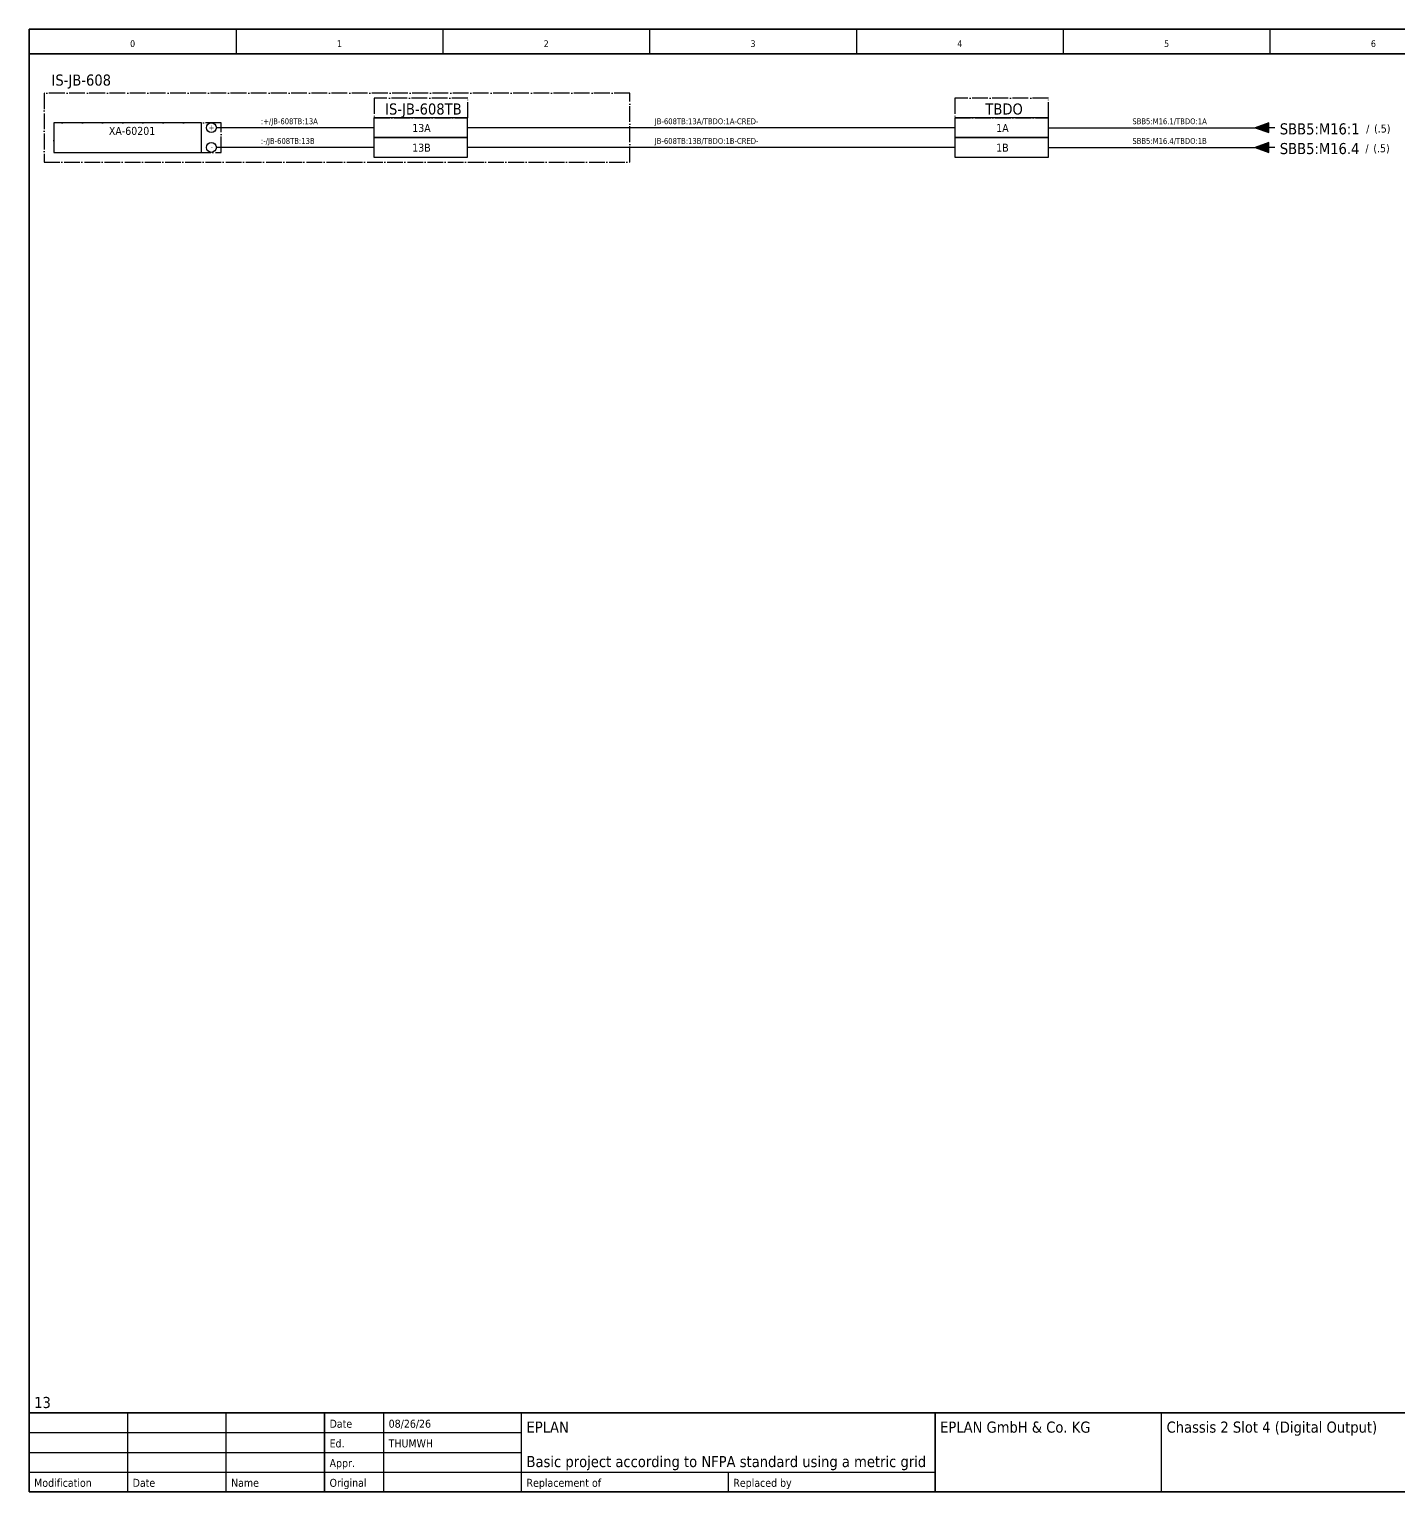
# Model space of a CAD drawing. Header units: millimetres. Extents: x 0 to 1792788, y -13 to 262234.
# Drawn here: x 0 to 278.2, y 0 to 297 of the extents above; entities that cross this region are included whole.
import ezdxf
from ezdxf.enums import TextEntityAlignment as Align

# ---------------------------------------------------------------- set-up
doc = ezdxf.new("R2010")
doc.units = ezdxf.units.MM
doc.linetypes.add('EPL_DASHDOT', pattern=[1, 0.8, -0.1, 0, -0.1])
for name, color, linetype, lineweight in [('EPLAN108', 5, 'Continuous', 35), ('EPLAN201', 7, 'Continuous', 35), ('EPLAN300', 5, 'Continuous', 25), ('EPLAN302', 5, 'Continuous', 25), ('EPLAN305', 5, 'Continuous', 25), ('EPLAN307', 134, 'EPL_DASHDOT', 25), ('EPLAN311', 7, 'Continuous', 25), ('EPLAN400', 5, 'Continuous', 35), ('EPLAN403', 5, 'Continuous', 35), ('EPLAN405', 7, 'Continuous', 25), ('EPLAN421', 5, 'Continuous', 35), ('EPLAN433', 251, 'Continuous', 35), ('EPLAN440', 73, 'Continuous', 35), ('EPLAN442', 73, 'Continuous', 35), ('EPLAN451', 7, 'Continuous', 35), ('EPLAN452', 7, 'Continuous', 35), ('EPLAN453', 7, 'Continuous', 35), ('EPLAN500', 7, 'Continuous', 35), ('EPLAN501', 7, 'Continuous', 35), ('EPLAN502', 7, 'Continuous', 35), ('EPLAN503', 7, 'Continuous', 35), ('EPLAN504', 7, 'Continuous', 35)]:
    doc.layers.add(name, color=color, linetype=linetype, lineweight=lineweight)
doc.styles.add('Tahoma', font='')
doc.styles.get('Tahoma').set_extended_font_data('Tahoma')

# ---------------------------------------------------------------- blocks, each defined once
blk = doc.blocks.new('EPLFRAME')
at = {"layer": 'EPLAN201', "linetype": 'Continuous', "lineweight": 25, "ltscale": 4}
for p, q in [((42, 297), (42, 292)), ((84, 297), (84, 292)), ((126, 297), (126, 292)), ((168, 297), (168, 292)), ((210, 297), (210, 292)), ((252, 297), (252, 292)), ((20, 0), (20, 16)), ((40, 0), (40, 16)), ((72, 0), (72, 16)), ((100, 0), (100, 16)), ((230, 0), (230, 16)), ((0, 12), (100, 12)), ((0, 8), (100, 8)), ((0, 4), (184, 4)), ((142, 0), (142, 4))]:
    blk.add_line(p, q, dxfattribs=at)
at = {"layer": 'EPLAN201', "linetype": 'Continuous', "lineweight": 35, "ltscale": 4}
for p, q in [((0, 292), (420, 292)), ((0, 16), (420, 16)), ((60, 0), (60, 16)), ((184, 0), (184, 16))]:
    blk.add_line(p, q, dxfattribs=at)
blk.add_lwpolyline([(0, 0), (420, 0), (420, 297), (0, 297)], close=True, dxfattribs=at)
at = {"layer": 'EPLAN201', "color": 7, "style": 'Tahoma'}
for s, height, p in [('Date', 1.625, (61, 13)), ('Ed.', 1.625, (61, 9)), ('Appr.', 1.625, (61, 5)), ('Modification', 1.6254, (1, 1)), ('Date', 1.625, (21, 1)), ('Name', 1.625, (41, 1)), ('Original', 1.625, (61, 1)), ('Replacement of', 1.6254, (101, 1)), ('Replaced by', 1.6254, (143, 1))]:
    blk.add_text(s, height=height, dxfattribs=at).set_placement(p)
at = {"layer": 'EPLAN451', "color": 7, "style": 'Tahoma'}
for tag, p, height in [('14_10014', (101, 12), 2.26), ('14_10015', (185, 12), 2.26), ('14_10011', (101, 5), 2.26), ('14_10013', (332, 5), 1.63), ('14_10151', (73, 1), 1.63), ('14_10300', (415, 1), 1.63)]:
    blk.add_attdef(tag, p, '', height=height, dxfattribs=at)
blk.add_attdef('4_25020', text='', height=1.63, dxfattribs=at).set_placement((413, 1), align=Align.RIGHT)
at = {"layer": 'EPLAN452', "color": 7, "style": 'Tahoma'}
for tag, p, height in [('4_11041', (1, 17), 2.26), ('4_11071[1]', (1, 13), 1.63), ('4_11074[1]', (21, 13), 1.63), ('4_11070[1]', (41, 13), 1.63), ('4_11024', (73, 13), 1.63), ('4_11011', (231, 12), 2.26), ('4_11030', (301, 12), 2.26), ('4_20132_1001', (374, 13), 1.63), ('4_11071[2]', (1, 9), 1.63), ('4_11074[2]', (21, 9), 1.63), ('4_11070[2]', (41, 9), 1.63), ('4_11022', (73, 9), 1.63), ('4_20134_1001', (374, 9), 1.63), ('4_11071[3]', (1, 5), 1.63), ('4_11074[3]', (21, 5), 1.63), ('4_11070[3]', (41, 5), 1.63), ('4_11080', (73, 5), 1.63), ('4_11059', (301, 5), 1.63)]:
    blk.add_attdef(tag, p, '', height=height, dxfattribs=at)
for tag, height, p in [('4_11040', 2.26, (419, 17)), ('4_11000', 1.63, (419, 5)), ('4_11085', 1.63, (141, 1)), ('4_11086', 1.63, (183, 1))]:
    blk.add_attdef(tag, text='', height=height, dxfattribs=at).set_placement(p, align=Align.RIGHT)
at = {"layer": 'EPLAN453', "color": 7, "style": 'Tahoma'}
for tag, p in [('53_19005_1', (21, 293)), ('53_19005', (63, 293)), ('53_19005_8', (105, 293)), ('53_19005_6', (147, 293)), ('53_19005_7', (189, 293)), ('53_19005_9', (231, 293)), ('53_19005_3', (273, 293)), ('53_19005_2', (315, 293)), ('53_19005_4', (357, 293)), ('53_19005_5', (399, 293))]:
    blk.add_attdef(tag, text='', height=1.35, dxfattribs=at).set_placement(p, align=Align.BOTTOM_CENTER)
blk = doc.blocks.new('EPLSYM_LibrarySPECIAL_en_US_Symbol427_Variant5_Placement1')
at = {"layer": 'EPLAN421', "color": 5, "style": 'Tahoma'}
for tag, p in [('17_20029[1]', (-0.9525, 3.335)), ('17_20029[2]', (20.0025, 3.335))]:
    blk.add_attdef(tag, text='', height=1.1739, dxfattribs=at).set_placement(p, align=Align.BOTTOM_RIGHT)
at = {"layer": 'EPLAN433', "color": 251, "style": 'Tahoma'}
blk.add_attdef('17_20406_1', text='', height=1.6254, dxfattribs=at).set_placement((0.9525, 1.5875), align=Align.BOTTOM_RIGHT)
blk.add_attdef('17_20406', text='', height=1.6254, dxfattribs=at).set_placement((0.9525, 1.5875), align=Align.BOTTOM_LEFT)
blk = doc.blocks.new('EPLSYM_LibrarySPECIAL_en_US_Symbol427_Variant5_Placement1_1')
at = {"layer": 'EPLAN421', "color": 5, "style": 'Tahoma'}
for tag, p in [('17_20029[1]', (-0.9525, 3.335)), ('17_20029[2]', (20.0025, 3.335))]:
    blk.add_attdef(tag, text='', height=1.1739, dxfattribs=at).set_placement(p, align=Align.BOTTOM_RIGHT)
at = {"layer": 'EPLAN433', "color": 251, "style": 'Tahoma'}
blk.add_attdef('17_20406_1', text='', height=1.6254, dxfattribs=at).set_placement((0.9525, 1.5875), align=Align.BOTTOM_RIGHT)
blk.add_attdef('17_20406', text='', height=1.6254, dxfattribs=at).set_placement((0.9525, 1.5875), align=Align.BOTTOM_LEFT)
blk = doc.blocks.new('EPLSYM_LibrarySPECIAL_en_US_Symbol427_Variant5_Placement1_2')
at = {"layer": 'EPLAN421', "color": 5, "style": 'Tahoma'}
for tag, p in [('17_20029[1]', (-0.9525, 3.335)), ('17_20029[2]', (20.0025, 3.335))]:
    blk.add_attdef(tag, text='', height=1.1739, dxfattribs=at).set_placement(p, align=Align.BOTTOM_RIGHT)
at = {"layer": 'EPLAN433', "color": 251, "style": 'Tahoma'}
blk.add_attdef('17_20406_1', text='', height=1.6254, dxfattribs=at).set_placement((0.9525, 1.5875), align=Align.BOTTOM_RIGHT)
blk.add_attdef('17_20406', text='', height=1.6254, dxfattribs=at).set_placement((0.9525, 1.5875), align=Align.BOTTOM_LEFT)
blk = doc.blocks.new('EPLSYM_LibrarySPECIAL_en_US_Symbol427_Variant5_Placement1_3')
at = {"layer": 'EPLAN421', "color": 5, "style": 'Tahoma'}
for tag, p in [('17_20029[1]', (-0.9525, 3.335)), ('17_20029[2]', (20.0025, 3.335))]:
    blk.add_attdef(tag, text='', height=1.1739, dxfattribs=at).set_placement(p, align=Align.BOTTOM_RIGHT)
at = {"layer": 'EPLAN433', "color": 251, "style": 'Tahoma'}
blk.add_attdef('17_20406_1', text='', height=1.6254, dxfattribs=at).set_placement((0.9525, 1.5875), align=Align.BOTTOM_RIGHT)
blk.add_attdef('17_20406', text='', height=1.6254, dxfattribs=at).set_placement((0.9525, 1.5875), align=Align.BOTTOM_LEFT)
blk = doc.blocks.new('EPLSYM_LibrarySPECIAL_Symbol308_Variant0_Placement0')
at = {"layer": 'EPLAN405', "color": 7, "style": 'Tahoma'}
for tag, p in [('17_31011', (1.5, 6.35)), ('17_31002', (1.5, 0.5))]:
    blk.add_attdef(tag, text='', height=1.17, dxfattribs=at).set_placement(p, align=Align.BOTTOM_LEFT)
for tag, p in [('17_31004', (1.5, 4.4)), ('17_31003', (1.5, 2.45))]:
    blk.add_attdef(tag, p, '', height=1.17, dxfattribs=at)
blk = doc.blocks.new('EPLSYM_LibrarySPECIAL_Symbol2_Variant0_Placement1')
at = {"layer": 'EPLAN307', "lineweight": 25, "ltscale": 4}
blk.add_lwpolyline([(0, -6), (34, -6), (34, 0), (0, 0)], close=True, dxfattribs=at)
at = {"layer": 'EPLAN400', "color": 5, "style": 'Tahoma'}
blk.add_attdef('88_20010', text='', height=2.2575, dxfattribs=at).set_placement((-1.5, -0.9515), align=Align.TOP_RIGHT)
at = {"layer": 'EPLAN500', "color": 7, "style": 'Tahoma'}
blk.add_attdef('88_20027', text='', height=1.6254, dxfattribs=at).set_placement((-1.5, -4.57508), align=Align.TOP_RIGHT)
at = {"layer": 'EPLAN501', "color": 7, "style": 'Tahoma'}
blk.add_attdef('88_20011', text='', height=1.6254, dxfattribs=at).set_placement((-1.5, -9.97508), align=Align.TOP_RIGHT)
at = {"layer": 'EPLAN502', "color": 7, "style": 'Tahoma'}
blk.add_attdef('88_20025', text='', height=1.6254, dxfattribs=at).set_placement((-1.5, -12.67508), align=Align.TOP_RIGHT)
at = {"layer": 'EPLAN503', "color": 7, "style": 'Tahoma'}
blk.add_attdef('88_20024', text='', height=1.6254, dxfattribs=at).set_placement((-1.5, -15.37508), align=Align.TOP_RIGHT)
at = {"layer": 'EPLAN504', "color": 7, "style": 'Tahoma'}
blk.add_attdef('88_20901[1]', text='', height=1.6254, dxfattribs=at).set_placement((-1.5, -7.27508), align=Align.TOP_RIGHT)
blk = doc.blocks.new('EPLSYM_LibrarySPECIAL_Symbol0_Variant0_Placement1')
at = {"layer": 'EPLAN305', "lineweight": 25, "ltscale": 4}
blk.add_lwpolyline([(0, -6), (30, -6), (30, 0), (0, 0)], close=True, dxfattribs=at)
at = {"layer": 'EPLAN400', "color": 5, "style": 'Tahoma'}
blk.add_attdef('17_20010', text='', height=2.2575, dxfattribs=at).set_placement((-1.5, -0.9515), align=Align.TOP_RIGHT)
at = {"layer": 'EPLAN440', "color": 73, "style": 'Tahoma'}
blk.add_attdef('17_20300', text='', height=1.6254, dxfattribs=at).set_placement((-1.5, -4.57508), align=Align.TOP_RIGHT)
at = {"layer": 'EPLAN500', "color": 7, "style": 'Tahoma'}
blk.add_attdef('17_20027', text='', height=1.6254, dxfattribs=at).set_placement((-1.5, -7.27508), align=Align.TOP_RIGHT)
at = {"layer": 'EPLAN501', "color": 7, "style": 'Tahoma'}
blk.add_attdef('17_20011', text='', height=1.6254, dxfattribs=at).set_placement((-1.5, -12.67508), align=Align.TOP_RIGHT)
at = {"layer": 'EPLAN502', "color": 7, "style": 'Tahoma'}
blk.add_attdef('17_20025', text='', height=1.6254, dxfattribs=at).set_placement((-1.5, -15.37508), align=Align.TOP_RIGHT)
at = {"layer": 'EPLAN503', "color": 7, "style": 'Tahoma'}
blk.add_attdef('17_20024', text='', height=1.6254, dxfattribs=at).set_placement((-1.5, -18.07508), align=Align.TOP_RIGHT)
at = {"layer": 'EPLAN504', "color": 7, "style": 'Tahoma'}
blk.add_attdef('17_20901[1]', text='', height=1.6254, dxfattribs=at).set_placement((-1.5, -9.97508), align=Align.TOP_RIGHT)
blk = doc.blocks.new('EPLSYM_LibrarySPECIAL_Symbol17_Variant3_Placement1')
at = {"layer": 'EPLAN302', "lineweight": 25, "ltscale": 4}
blk.add_line((4, 0), (1, 0), dxfattribs=at)
blk.add_circle((0, 0), 1, dxfattribs=at)
at = {"layer": 'EPLAN421', "color": 5, "style": 'Tahoma'}
blk.add_attdef('17_20039', text='', height=1.17, dxfattribs=at).set_placement((3, 1), align=Align.BOTTOM_RIGHT)
blk = doc.blocks.new('EPLSYM_LibrarySPECIAL_Symbol2_Variant0_Placement1_1')
at = {"layer": 'EPLAN307', "lineweight": 25, "ltscale": 4}
blk.add_lwpolyline([(0, -14), (119, -14), (119, 0), (0, 0)], close=True, dxfattribs=at)
at = {"layer": 'EPLAN400', "color": 5, "style": 'Tahoma'}
blk.add_attdef('88_20010', text='', height=2.2575, dxfattribs=at).set_placement((-1.5, -0.9515), align=Align.TOP_RIGHT)
at = {"layer": 'EPLAN500', "color": 7, "style": 'Tahoma'}
blk.add_attdef('88_20027', text='', height=1.6254, dxfattribs=at).set_placement((-1.5, -4.57508), align=Align.TOP_RIGHT)
at = {"layer": 'EPLAN501', "color": 7, "style": 'Tahoma'}
blk.add_attdef('88_20011', text='', height=1.6254, dxfattribs=at).set_placement((-1.5, -9.97508), align=Align.TOP_RIGHT)
at = {"layer": 'EPLAN502', "color": 7, "style": 'Tahoma'}
blk.add_attdef('88_20025', text='', height=1.6254, dxfattribs=at).set_placement((-1.5, -12.67508), align=Align.TOP_RIGHT)
at = {"layer": 'EPLAN503', "color": 7, "style": 'Tahoma'}
blk.add_attdef('88_20024', text='', height=1.6254, dxfattribs=at).set_placement((-1.5, -15.37508), align=Align.TOP_RIGHT)
at = {"layer": 'EPLAN504', "color": 7, "style": 'Tahoma'}
blk.add_attdef('88_20901[1]', text='', height=1.6254, dxfattribs=at).set_placement((-1.5, -7.27508), align=Align.TOP_RIGHT)
blk = doc.blocks.new('EPLSYM_LibrarySPECIAL_Symbol8_Variant2_Placement1')
at = {"layer": 'EPLAN311', "linetype": 'Continuous', "ltscale": 4}
blk.add_hatch(color=256, dxfattribs=at).paths.add_polyline_path([(0.75, 1), (-2, 0), (0.75, -1)], flags=0)
blk.add_line((2, 0), (0.75, 0), dxfattribs=at)
blk.add_lwpolyline([(0.75, 1), (-2, 0), (0.75, -1)], close=True, dxfattribs=at)
at = {"layer": 'EPLAN403', "color": 5, "style": 'Tahoma'}
blk.add_attdef('70_20010', text='', height=2.2575, dxfattribs=at).set_placement((-3, -0.22575), align=Align.MIDDLE_LEFT)
at = {"layer": 'EPLAN442', "color": 73, "style": 'Tahoma'}
for tag, p in [('70_24300', (-81.5, -0.16254)), ('70_24350', (-23.82, -0.16254))]:
    blk.add_attdef(tag, text='', height=1.6254, dxfattribs=at).set_placement(p, align=Align.MIDDLE_LEFT)

msp = doc.modelspace()

# ---------------------------------------------------------------- linework, layer by layer
at = {"layer": 'EPLAN300', "lineweight": 25, "ltscale": 4}
for points in [[(70, 275), (89, 275), (89, 279), (70, 279)], [(188, 275), (207, 275), (207, 279), (188, 279)], [(70, 271), (89, 271), (89, 275), (70, 275)], [(188, 271), (207, 271), (207, 275), (188, 275)]]:
    msp.add_lwpolyline(points, close=True, dxfattribs=at)
at = {"layer": 'EPLAN307', "lineweight": 25, "ltscale": 4}
for points in [[(70.05, 279), (89.05, 279), (89.05, 283), (70.05, 283)], [(188, 279), (207, 279), (207, 283), (188, 283)]]:
    msp.add_lwpolyline(points, close=True, dxfattribs=at)
at = {"layer": 'EPLAN311', "ltscale": 4}
for p, q in [((70, 277), (39, 277)), ((70, 273), (39, 273))]:
    msp.add_line(p, q, dxfattribs=at)
at = {"layer": 'EPLAN311', "color": 7, "ltscale": 4}
for p, q in [((188, 277), (89.05, 277)), ((207.05, 277), (251, 277)), ((188, 273), (89.05, 273)), ((207.05, 273), (251, 273))]:
    msp.add_line(p, q, dxfattribs=at)

# ---------------------------------------------------------------- block references
ref = msp.add_blockref('EPLFRAME', (0, 0))
ref.add_attrib('14_10011', 'Basic project according to NFPA standard using a metric grid', (101, 5), dxfattribs={"layer": 'EPLAN451', "color": 7, "height": 2.2575, "style": 'Tahoma'})
ref.add_attrib('4_11041', '13', (1, 17), dxfattribs={"layer": 'EPLAN452', "color": 7, "height": 2.257, "style": 'Tahoma'})
ref.add_attrib('14_10014', 'EPLAN', (101, 12), dxfattribs={"layer": 'EPLAN451', "color": 7, "height": 2.257, "style": 'Tahoma'})
ref.add_attrib('4_11022', 'THUMWH', (73, 9), dxfattribs={"layer": 'EPLAN452', "color": 7, "height": 1.625, "style": 'Tahoma'})
ref.add_attrib('4_11011', 'Chassis 2 Slot 4 (Digital Output)', (231, 12), dxfattribs={"layer": 'EPLAN452', "color": 7, "height": 2.2575, "style": 'Tahoma'})
ref.add_attrib('53_19005', '1', dxfattribs={"layer": 'EPLAN453', "color": 7, "height": 1.35, "style": 'Tahoma'}).set_placement((63, 293), align=Align.BOTTOM_CENTER)
ref.add_attrib('53_19005_1', '0', dxfattribs={"layer": 'EPLAN453', "color": 7, "height": 1.35, "style": 'Tahoma'}).set_placement((21, 293), align=Align.BOTTOM_CENTER)
ref.add_attrib('53_19005_3', '6', dxfattribs={"layer": 'EPLAN453', "color": 7, "height": 1.35, "style": 'Tahoma'}).set_placement((273, 293), align=Align.BOTTOM_CENTER)
ref.add_attrib('53_19005_6', '3', dxfattribs={"layer": 'EPLAN453', "color": 7, "height": 1.35, "style": 'Tahoma'}).set_placement((147, 293), align=Align.BOTTOM_CENTER)
ref.add_attrib('53_19005_7', '4', dxfattribs={"layer": 'EPLAN453', "color": 7, "height": 1.35, "style": 'Tahoma'}).set_placement((189, 293), align=Align.BOTTOM_CENTER)
ref.add_attrib('4_11024', '08/26/26', (73, 13), dxfattribs={"layer": 'EPLAN452', "color": 7, "height": 1.625, "style": 'Tahoma'})
ref.add_attrib('14_10015', 'EPLAN GmbH & Co. KG', (185, 12), dxfattribs={"layer": 'EPLAN451', "color": 7, "height": 2.2575, "style": 'Tahoma'})
ref.add_attrib('53_19005_8', '2', dxfattribs={"layer": 'EPLAN453', "color": 7, "height": 1.35, "style": 'Tahoma'}).set_placement((105, 293), align=Align.BOTTOM_CENTER)
ref.add_attrib('53_19005_9', '5', dxfattribs={"layer": 'EPLAN453', "color": 7, "height": 1.35, "style": 'Tahoma'}).set_placement((231, 293), align=Align.BOTTOM_CENTER)
ref = msp.add_blockref('EPLSYM_LibrarySPECIAL_Symbol2_Variant0_Placement1_1', (3, 284))
ref.add_attrib('88_20010', 'IS-JB-608', dxfattribs={"layer": 'EPLAN400', "color": 5, "height": 2.257, "style": 'Tahoma'}).set_placement((16.61, 287.81), align=Align.TOP_RIGHT)
msp.add_blockref('EPLSYM_LibrarySPECIAL_Symbol2_Variant0_Placement1', (5, 278))
ref = msp.add_blockref('EPLSYM_LibrarySPECIAL_Symbol0_Variant0_Placement1', (5, 278))
ref.add_attrib('17_20011', 'XA-60201', dxfattribs={"layer": 'EPLAN501', "color": 7, "height": 1.625, "style": 'Tahoma'}).set_placement((25.59, 277.17), align=Align.TOP_RIGHT)
ref = msp.add_blockref('EPLSYM_LibrarySPECIAL_Symbol17_Variant3_Placement1', (37, 277))
ref.add_attrib('17_20039', '+', dxfattribs={"layer": 'EPLAN421', "color": 5, "height": 1.17, "style": 'Tahoma'}).set_placement((37.59, 276.12), align=Align.BOTTOM_RIGHT)
ref = msp.add_blockref('EPLSYM_LibrarySPECIAL_Symbol308_Variant0_Placement0', (47, 277))
ref.add_attrib('17_31011', ':+/JB-608TB:13A', dxfattribs={"layer": 'EPLAN405', "color": 7, "height": 1.1739, "style": 'Tahoma'}).set_placement((47.05, 277.37), align=Align.BOTTOM_LEFT)
ref = msp.add_blockref('EPLSYM_LibrarySPECIAL_en_US_Symbol427_Variant5_Placement1_2', (70, 277))
ref.add_attrib('17_20011', '13A', dxfattribs={"layer": 'EPLAN501', "color": 7, "height": 1.625, "style": 'Tahoma'}).set_placement((79.66, 275.65), align=Align.BOTTOM_CENTER)
ref = msp.add_blockref('EPLSYM_LibrarySPECIAL_Symbol308_Variant0_Placement0', (127, 277))
ref.add_attrib('17_31011', 'JB-608TB:13A/TBDO:1A-CRED-', dxfattribs={"layer": 'EPLAN405', "color": 7, "height": 1.1739, "style": 'Tahoma'}).set_placement((127.05, 277.37), align=Align.BOTTOM_LEFT)
ref = msp.add_blockref('EPLSYM_LibrarySPECIAL_en_US_Symbol427_Variant5_Placement1', (188, 277))
ref.add_attrib('17_20011', '1A', dxfattribs={"layer": 'EPLAN501', "color": 7, "height": 1.625, "style": 'Tahoma'}).set_placement((197.66, 275.65), align=Align.BOTTOM_CENTER)
ref = msp.add_blockref('EPLSYM_LibrarySPECIAL_Symbol308_Variant0_Placement0', (224, 277))
ref.add_attrib('17_31011', 'SBB5:M16.1/TBDO:1A', dxfattribs={"layer": 'EPLAN405', "color": 7, "height": 1.1739, "style": 'Tahoma'}).set_placement((224.05, 277.37), align=Align.BOTTOM_LEFT)
ref = msp.add_blockref('EPLSYM_LibrarySPECIAL_Symbol8_Variant2_Placement1', (251, 277))
ref.add_attrib('70_20010', 'SBB5:M16:1', dxfattribs={"layer": 'EPLAN403', "color": 5, "height": 2.257, "style": 'Tahoma'}).set_placement((254, 276.77), align=Align.MIDDLE_LEFT)
ref.add_attrib('70_24350', '/', dxfattribs={"layer": 'EPLAN442', "color": 73, "height": 1.63, "style": 'Tahoma'}).set_placement((271.54, 276.84), align=Align.MIDDLE_LEFT)
ref.add_attrib('70_24300', '(.5)', dxfattribs={"layer": 'EPLAN442', "color": 73, "height": 1.625, "style": 'Tahoma'}).set_placement((273.15, 276.84), align=Align.MIDDLE_LEFT)
ref = msp.add_blockref('EPLSYM_LibrarySPECIAL_Symbol17_Variant3_Placement1', (37, 273))
ref.add_attrib('17_20039', '-', dxfattribs={"layer": 'EPLAN421', "color": 5, "height": 1.17, "style": 'Tahoma'}).set_placement((37.32, 272.13), align=Align.BOTTOM_RIGHT)
ref = msp.add_blockref('EPLSYM_LibrarySPECIAL_Symbol308_Variant0_Placement0', (47, 273))
ref.add_attrib('17_31011', ':-/JB-608TB:13B', dxfattribs={"layer": 'EPLAN405', "color": 7, "height": 1.1739, "style": 'Tahoma'}).set_placement((47.05, 273.37), align=Align.BOTTOM_LEFT)
ref = msp.add_blockref('EPLSYM_LibrarySPECIAL_en_US_Symbol427_Variant5_Placement1_3', (70, 273))
ref.add_attrib('17_20011', '13B', dxfattribs={"layer": 'EPLAN501', "color": 7, "height": 1.625, "style": 'Tahoma'}).set_placement((79.66, 271.65), align=Align.BOTTOM_CENTER)
ref = msp.add_blockref('EPLSYM_LibrarySPECIAL_Symbol308_Variant0_Placement0', (127, 273))
ref.add_attrib('17_31011', 'JB-608TB:13B/TBDO:1B-CRED-', dxfattribs={"layer": 'EPLAN405', "color": 7, "height": 1.1739, "style": 'Tahoma'}).set_placement((127.05, 273.37), align=Align.BOTTOM_LEFT)
ref = msp.add_blockref('EPLSYM_LibrarySPECIAL_en_US_Symbol427_Variant5_Placement1_1', (188, 273))
ref.add_attrib('17_20011', '1B', dxfattribs={"layer": 'EPLAN501', "color": 7, "height": 1.625, "style": 'Tahoma'}).set_placement((197.66, 271.65), align=Align.BOTTOM_CENTER)
ref = msp.add_blockref('EPLSYM_LibrarySPECIAL_Symbol308_Variant0_Placement0', (224, 273))
ref.add_attrib('17_31011', 'SBB5:M16.4/TBDO:1B', dxfattribs={"layer": 'EPLAN405', "color": 7, "height": 1.1739, "style": 'Tahoma'}).set_placement((224.05, 273.37), align=Align.BOTTOM_LEFT)
ref = msp.add_blockref('EPLSYM_LibrarySPECIAL_Symbol8_Variant2_Placement1', (251, 273))
ref.add_attrib('70_20010', 'SBB5:M16.4', dxfattribs={"layer": 'EPLAN403', "color": 5, "height": 2.257, "style": 'Tahoma'}).set_placement((254, 272.77), align=Align.MIDDLE_LEFT)
ref.add_attrib('70_24350', '/', dxfattribs={"layer": 'EPLAN442', "color": 73, "height": 1.63, "style": 'Tahoma'}).set_placement((271.38, 272.84), align=Align.MIDDLE_LEFT)
ref.add_attrib('70_24300', '(.5)', dxfattribs={"layer": 'EPLAN442', "color": 73, "height": 1.625, "style": 'Tahoma'}).set_placement((272.99, 272.84), align=Align.MIDDLE_LEFT)

# ---------------------------------------------------------------- texts
at = {"layer": 'EPLAN108', "color": 5, "style": 'Tahoma'}
for s, height, p in [('IS-JB-608TB', 2.2575, (80.05, 279)), ('TBDO', 2.257, (198, 279))]:
    msp.add_text(s, height=height, dxfattribs=at).set_placement(p, align=Align.BOTTOM_CENTER)

doc.saveas('drawing.dxf')
